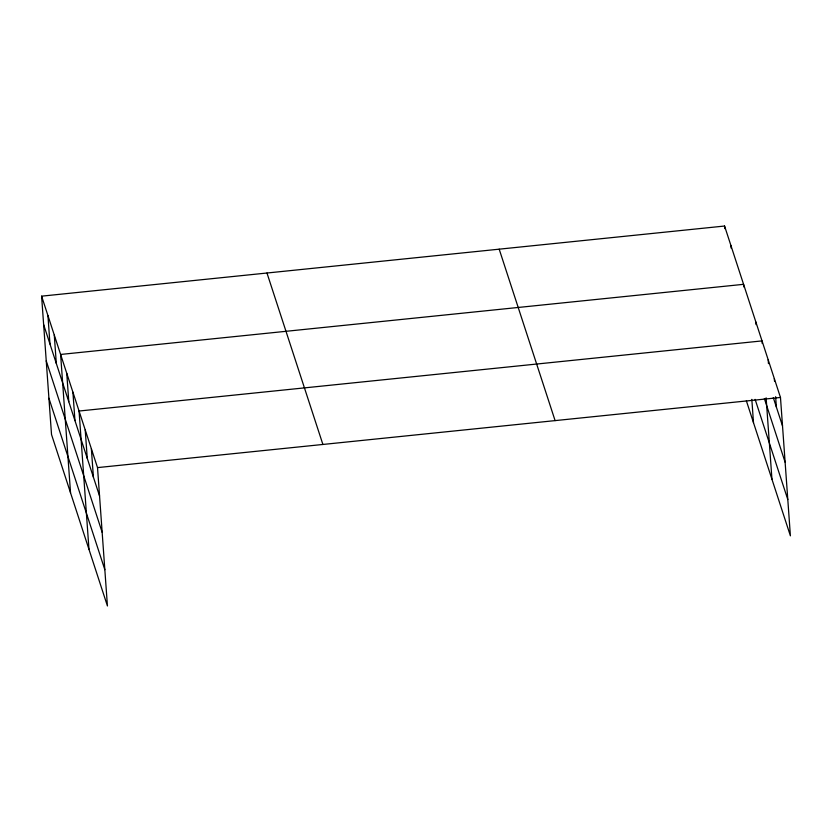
<?xml version="1.0" encoding="UTF-8"?>
<svg xmlns="http://www.w3.org/2000/svg" width="832" height="832" viewBox="0 0 832 832"><rect width="100%" height="100%" fill="white"/><g stroke="black" fill="none" stroke-linecap="round" stroke-linejoin="round"><path stroke-width="1.25" d="M41.6 296.161L97.521 467.605L107.432 605.966L51.522 434.533L41.6 296.161L724.568 226.034L780.478 397.467L790.4 535.839L746.366 400.826M97.521 467.605L780.478 397.467M773.292 397.623L782.517 425.911M764.358 398.538L785.117 462.186M755.123 399.37L787.8 499.554M499.19 249.174L555.1 420.618M266.978 273.021L322.899 444.465M43.638 324.605L99.559 496.038M46.238 360.88L102.159 532.314M48.922 398.247L104.832 569.691M774.332 378.612L774.519 381.202M775.632 396.708L776.37 407.046M768.186 359.757L768.456 363.636M762.216 343.481L762.029 340.902L79.061 411.029L88.982 549.39M766.116 397.831L771.95 479.263M755.882 322.036L756.059 324.626M743.766 286.905L743.579 284.326L60.611 354.453L70.533 492.814M751.826 399.36L753.49 422.687M730.902 245.461L731.089 248.05M724.568 226.034L724.755 228.613M91.364 448.75L93.402 477.183M85.218 429.884L87.256 458.328M72.914 392.174L74.953 420.607M66.758 373.308L68.796 401.752M54.278 335.026L56.316 363.459M47.934 315.598L49.972 344.032"/></g></svg>
